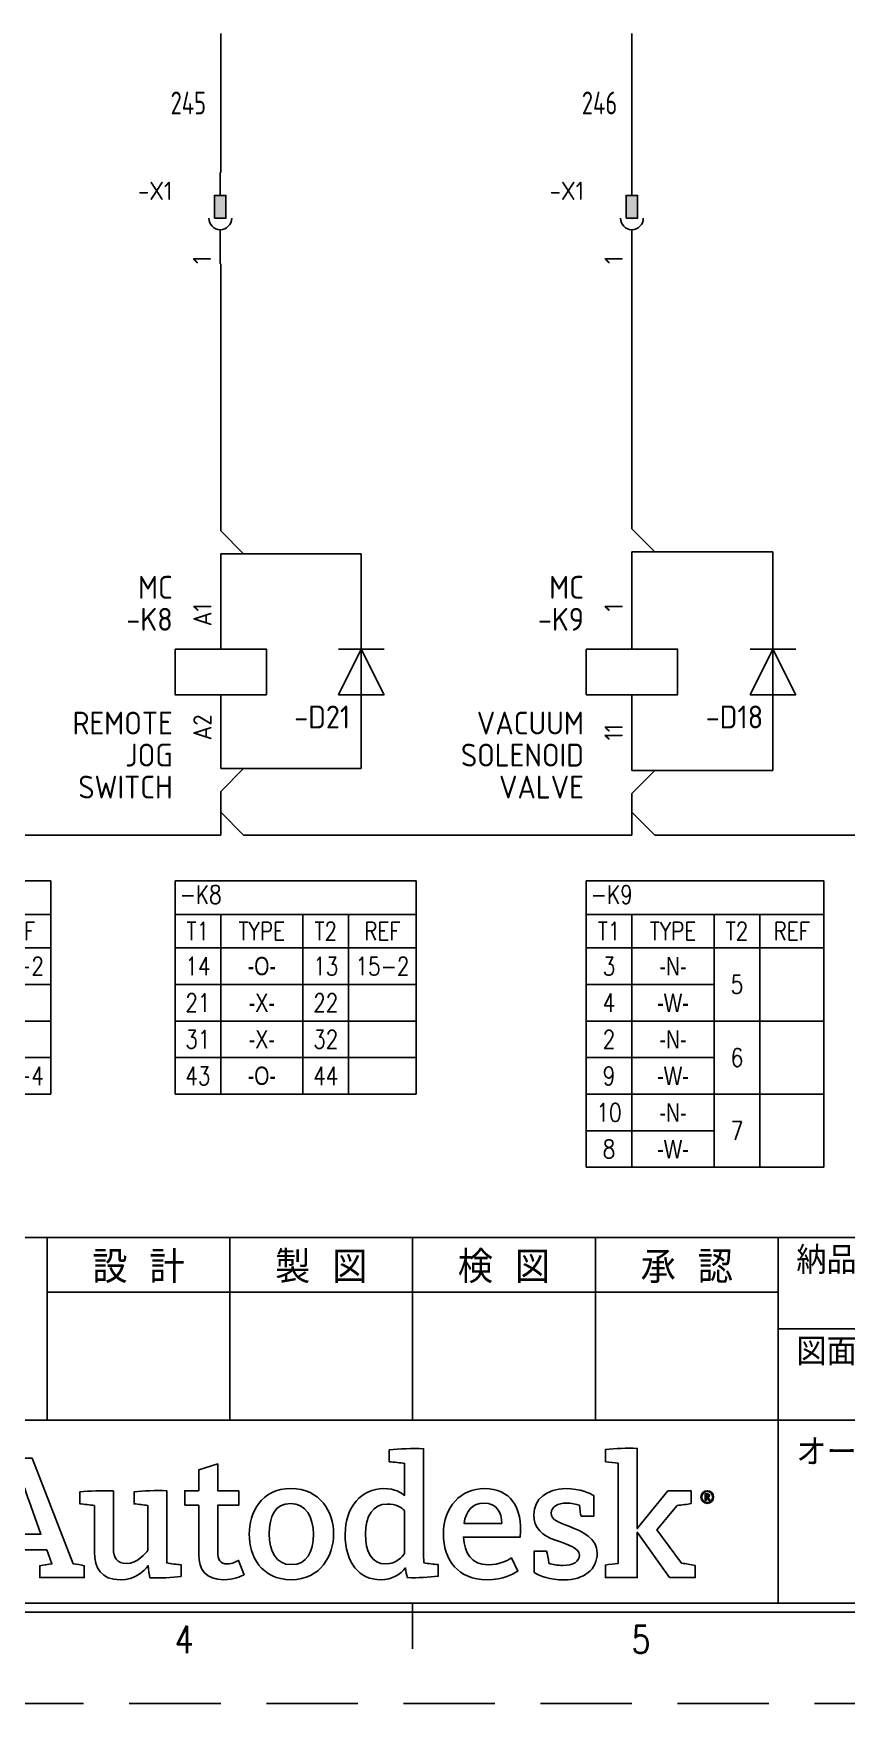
# Model space of a CAD drawing. Header units: millimetres. Extents: x 0 to 420, y 0 to 297.
# Drawn here: x 169.5 to 258.5, y 0 to 182.7 of the extents above; entities that cross this region are included whole.
import ezdxf
from ezdxf.enums import TextEntityAlignment as Align

# ---------------------------------------------------------------- set-up
doc = ezdxf.new("R2010")
doc.units = ezdxf.units.MM
doc.header["$LTSCALE"] = 10
doc.linetypes.add('DASHEDX2', pattern=[1.5, 1, -0.5])
doc.layers.get('0').update_dxf_attribs({"linetype": 'CONTINUOUS'})
for name, color, linetype in [('BLK_0.75mm^2', 7, 'CONTINUOUS'), ('BLU_1.5mm^2', 5, 'CONTINUOUS'), ('COMMENT', 4, 'CONTINUOUS'), ('DESC', 150, 'CONTINUOUS'), ('GRN_2.5mm^2', 3, 'CONTINUOUS'), ('LAYER_1', 160, 'CONTINUOUS'), ('LOC', 8, 'CONTINUOUS'), ('MISC', 7, 'CONTINUOUS'), ('SYMS', 7, 'CONTINUOUS'), ('TAGS', 150, 'CONTINUOUS'), ('TERMS', 123, 'CONTINUOUS'), ('TITLE', 4, 'CONTINUOUS'), ('WIRENO', 72, 'CONTINUOUS'), ('ZUWAKU', 7, 'CONTINUOUS')]:
    doc.layers.add(name, color=color, linetype=linetype)
doc.styles.get("Standard").update_dxf_attribs({"font": 'romans', "width": 0.8, "bigfont": 'extfont'})
doc.styles.add('WD_IEC', font='isocp2.shx', dxfattribs={"width": 0.9, "height": 4, "bigfont": 'extfont2.shx'})

# ---------------------------------------------------------------- blocks, each defined once
blk = doc.blocks.new('JIS_tblock_a3(L)')
at = {"layer": 'ZUWAKU'}
for p, q in [((-398, 40), (0, 40)), ((-238, 40), (-238, 20)), ((-218, 40), (-218, 20)), ((-198, 40), (-198, 20)), ((-178, 40), (-178, 20)), ((-158, 0), (-158, 40)), ((-238, 34), (-158, 34)), ((-158, 30), (0, 30)), ((-258, 20), (-158, 20)), ((-158, 20), (0, 20)), ((-398, 0), (0, 0))]:
    blk.add_line(p, q, dxfattribs=at)
at = {"layer": 'TITLE'}
for tag, p, height in [('REVINFO51', (-370, 34), 3), ('ORDER2', (-139, 32.5), 5), ('REVINFO41', (-370, 26), 3), ('INFO1', (-139, 22.5), 5), ('SCALE0', (-247.5, 23), 3), ('REVINFO31', (-370, 18), 3), ('REVINFO21', (-370, 10), 3), ('ORDER1', (-136, 6), 5), ('REVINFO11', (-370, 2), 3)]:
    blk.add_attdef(tag, p, '', height=height, dxfattribs=at)
for tag, p in [('REVDATEY5', (-306, 34)), ('REVDATEM5', (-298, 34)), ('REVDATED5', (-290, 34)), ('REVDESIGN5', (-260, 34)), ('SCALE1', (-251, 29)), ('REVDATEY4', (-306, 26)), ('REVDATEM4', (-298, 26)), ('REVDATED4', (-290, 26)), ('REVDESIGN4', (-260, 26)), ('REVDATEY3', (-306, 18)), ('REVDATEM3', (-298, 18)), ('REVDATED3', (-290, 18)), ('REVDESIGN3', (-260, 18)), ('REVDATEY2', (-306, 10)), ('REVDATEM2', (-298, 10)), ('REVDATED2', (-290, 10)), ('REVDESIGN2', (-260, 10)), ('REVDATEY1', (-306, 2)), ('REVDATEM1', (-298, 2)), ('REVDATED1', (-290, 2)), ('REVDESIGN1', (-260, 2))]:
    blk.add_attdef(tag, text='', height=3, dxfattribs=at).set_placement(p, align=Align.RIGHT)
for tag, height, p in [('DESIGN1', 3, (-228, 27)), ('DESIGN2', 3, (-208, 27)), ('DESIGN3', 3, (-188, 27)), ('DESIGN4', 3, (-168, 27)), ('FILENAME0', 5, (-47.8, 25)), ('PAGE0', 3, (-10.3, 8.6))]:
    blk.add_attdef(tag, text='', height=height, dxfattribs=at).set_placement(p, align=Align.MIDDLE)
at = {"layer": 'TITLE', "flags": 1}
blk.add_attdef('LPAGE0', text='', height=3, dxfattribs=at).set_placement((-11, 3), align=Align.CENTER)
for tag, p in [('TYPE0', (-398, 0)), ('ORDER3', (-398, 0)), ('ORDER4', (-398, 0)), ('ORDER5', (-398, 0)), ('ORDER6', (-398, 0)), ('ORDER7', (-398, 0)), ('ORDER8', (-398, 0)), ('ORDER9', (-398, 0)), ('ORDER10', (-398, 0)), ('ORDER11', (-398, 0)), ('ORDER12', (-398, 0)), ('ORDER13', (-398, 0)), ('ORDER14', (-398, 0)), ('ORDER15', (-398, 0)), ('ORDER16', (-398, 0)), ('ORDER17', (-398, 0)), ('ORDER18', (-398, 0)), ('ORDER19', (-398, 0)), ('ORDER20', (-398, 0)), ('ORDER21', (-398, 0)), ('ORDER22', (-398, 0)), ('ORDER23', (-398, 0)), ('SCALETYPE0', (-398, 0)), ('DATEY1', (-398, 0)), ('DATEM1', (-398, 0)), ('DATED1', (-398, 0)), ('DATEY2', (-398, 0)), ('DATEM2', (-398, 0)), ('DATED2', (-398, 0)), ('BANNAME0', (-398, 0)), ('INFO3', (-398, 0)), ('INFO4', (-398, 0)), ('INFO5', (-398, 0)), ('INFO6', (-398, 0)), ('INFO7', (-398, 0)), ('INFO8', (-398, 0)), ('INFO9', (-398, 0)), ('INFO10', (-398, 0)), ('INFO11', (-398, 0)), ('INFO12', (-398, 0)), ('INFO13', (-398, 0)), ('INFO14', (-398, 0)), ('INFO15', (-398, 0)), ('INFO16', (-398, 0)), ('INFO17', (-398, 0)), ('INFO18', (-398, 0)), ('INFO19', (-398, 0)), ('INFO20', (-398, 0)), ('INFO21', (-398, 0)), ('INFO22', (-398, 0)), ('INFO23', (-398, 0)), ('INFO24', (-398, 0)), ('DATEY3', (-398, 0)), ('DATEM3', (-398, 0)), ('DATED3', (-398, 0)), ('DATEY4', (-398, 0)), ('DATEM4', (-398, 0)), ('DATED4', (-398, 0)), ('DATEY5', (-398, 0)), ('DATEM5', (-398, 0)), ('DATED5', (-398, 0)), ('DATEY6', (-398, 0)), ('DATEM6', (-398, 0)), ('DATED6', (-398, 0)), ('REFERENCETYPE0', (-398, 0)), ('INFO2', (-397.7, 0))]:
    blk.add_attdef(tag, p, '', height=3, dxfattribs=at)
at = {"layer": 'TITLE', "width": 0.8, "flags": 1}
for tag in ['REVINFO12', 'REVINFO13', 'REVINFO22', 'REVINFO23', 'REVINFO32', 'REVINFO33', 'REVINFO42', 'REVINFO43', 'REVINFO52', 'REVINFO53', 'REVINFO61', 'REVINFO62', 'REVINFO63', 'REVINFO71', 'REVINFO72', 'REVINFO73', 'REVINFO81', 'REVINFO82', 'REVINFO83', 'REVDESIGN6', 'REVDESIGN7', 'REVDESIGN8', 'REVDATEY6', 'REVDATEM6', 'REVDATED6', 'REVDATEY7', 'REVDATEM7', 'REVDATED7', 'REVDATEY8', 'REVDATEM8', 'REVDATED8']:
    blk.add_attdef(tag, (-398, 0), '', height=3, dxfattribs=at)
at = {"layer": 'TITLE', "flags": 1}
blk.add_attdef('PAPER0', text='', height=1, dxfattribs=at).set_placement((-3, -1), align=Align.TOP_RIGHT)
at = {"layer": 'ZUWAKU'}
for s, p in [('設 計', (-228, 35)), ('製 図', (-208, 35)), ('検 図', (-188, 35)), ('承 認', (-168, 35))]:
    blk.add_text(s, height=3.5, dxfattribs=at).set_placement(p, align=Align.CENTER)
for s, p in [('納品先', (-156, 36)), ('図面名称', (-156, 26)), ('オーダー番号', (-156, 15))]:
    blk.add_text(s, height=3, dxfattribs=at).set_placement(p)
blk = doc.blocks.new('AI9-BLK2')
at = {"layer": 'LAYER_1', "color": 7}
blk.add_circle((0, 0), 2.03, dxfattribs=at)
blk.add_open_spline([(1.73, 0), (1.73, -1.02), (0.99, -1.75), (-0.01, -1.75), (-0.99, -1.75), (-1.73, -1.02), (-1.73, 0), (-1.73, 1.01), (-0.99, 1.75), (-0.01, 1.75), (0.99, 1.75), (1.73, 1.01), (1.73, 0)], degree=3, knots=[0, 0, 0, 0, 1, 1, 1, 2, 2, 2, 3, 3, 3, 4, 4, 4, 4], dxfattribs=at)
blk = doc.blocks.new('AI9-BLK1')
at = {"layer": 'LAYER_1', "color": 7}
for points, knots in [([(0.67, -1.05), (0.67, -1.05), (0.18, -0.36), (0.18, -0.36), (0.09, -0.24), (0.03, -0.15), (-0.06, -0.08), (0.29, -0.04), (0.5, 0.15), (0.5, 0.46), (0.5, 0.77), (0.28, 1.05), (-0.15, 1.05), (-0.15, 1.05), (-0.84, 1.05), (-0.84, 1.05), (-0.84, 1.05), (-0.84, -1.05), (-0.84, -1.05), (-0.84, -1.05), (-0.54, -1.05), (-0.54, -1.05), (-0.54, -1.05), (-0.54, -0.11), (-0.54, -0.11), (-0.37, -0.11), (-0.31, -0.16), (-0.2, -0.31), (-0.2, -0.31), (0.3, -1.05), (0.3, -1.05), (0.3, -1.05), (0.67, -1.05), (0.67, -1.05)], [0, 0, 0, 0, 1, 1, 1, 2, 2, 2, 3, 3, 3, 4, 4, 4, 5, 5, 5, 6, 6, 6, 7, 7, 7, 8, 8, 8, 9, 9, 9, 10, 10, 10, 11, 11, 11, 11]), ([(0.17, 0.46), (0.17, 0.16), (-0.08, 0.13), (-0.32, 0.13), (-0.32, 0.13), (-0.54, 0.13), (-0.54, 0.13), (-0.54, 0.13), (-0.54, 0.79), (-0.54, 0.79), (-0.54, 0.79), (-0.22, 0.79), (-0.22, 0.79), (0.06, 0.79), (0.17, 0.66), (0.17, 0.46)], [0, 0, 0, 0, 1, 1, 1, 2, 2, 2, 3, 3, 3, 4, 4, 4, 5, 5, 5, 5])]:
    blk.add_open_spline(points, degree=3, knots=knots, dxfattribs=at)
blk = doc.blocks.new('JIS_LOGO_BLOCK')
for points, knots in [([(12.07, 1.49), (12.07, 1.49), (7.57, 13.06), (7.57, 13.06), (7.57, 13.06), (5.51, 13.06), (5.51, 13.06), (5.51, 13.06), (1.1, 1.49), (1.1, 1.49), (0.75, 1.45), (0.31, 1.37), (0, 1.28), (0, 1.28), (0, 0), (0, 0), (0, 0), (4.71, 0), (4.71, 0), (4.71, 0), (4.71, 1.28), (4.71, 1.28), (4.26, 1.37), (3.73, 1.47), (3.25, 1.51), (3.25, 1.51), (3.8, 3.02), (3.8, 3.02), (3.8, 3.02), (9.18, 3.02), (9.18, 3.02), (9.18, 3.02), (9.74, 1.49), (9.74, 1.49), (9.26, 1.45), (8.84, 1.37), (8.4, 1.28), (8.4, 1.28), (8.4, 0), (8.4, 0), (8.4, 0), (13.27, 0), (13.27, 0), (13.27, 0), (13.27, 1.28), (13.27, 1.28), (12.99, 1.35), (12.34, 1.49), (12.07, 1.49)], [0, 0, 0, 0, 1, 1, 1, 2, 2, 2, 3, 3, 3, 4, 4, 4, 5, 5, 5, 6, 6, 6, 7, 7, 7, 8, 8, 8, 9, 9, 9, 10, 10, 10, 11, 11, 11, 12, 12, 12, 13, 13, 13, 14, 14, 14, 15, 15, 15, 16, 16, 16, 16]), ([(50.45, 1.6), (50.43, 1.84), (50.42, 2.1), (50.42, 2.37), (50.42, 2.37), (50.42, 14.08), (50.42, 14.08), (49.17, 14.14), (47.76, 14.07), (46.66, 13.95), (46.66, 13.95), (46.66, 12.67), (46.66, 12.67), (47.23, 12.63), (47.87, 12.55), (48.34, 12.48), (48.34, 12.48), (48.34, 12.48), (48.34, 12.48), (48.34, 12.48), (48.34, 8.98), (48.34, 8.98), (47.99, 9.28), (47.3, 9.73), (46.05, 9.73), (43.64, 9.73), (41.83, 7.75), (41.83, 4.73), (41.83, 1.55), (43.4, -0.24), (45.73, -0.24), (47.01, -0.24), (47.87, 0.37), (48.44, 1.06), (48.46, 0.73), (48.56, 0.22), (48.64, 0), (49.8, -0.06), (50.99, 0.02), (52.01, 0.14), (52.01, 0.14), (52.01, 1.41), (52.01, 1.41), (51.51, 1.45), (50.9, 1.53), (50.45, 1.6)], [0, 0, 0, 0, 1, 1, 1, 2, 2, 2, 3, 3, 3, 4, 4, 4, 5, 5, 5, 6, 6, 6, 7, 7, 7, 8, 8, 8, 9, 9, 9, 10, 10, 10, 11, 11, 11, 12, 12, 12, 13, 13, 13, 14, 14, 14, 15, 15, 15, 15]), ([(78.65, 1.57), (78.65, 1.57), (75.95, 5.22), (75.95, 5.22), (75.95, 5.22), (78.18, 7.89), (78.18, 7.89), (78.64, 7.93), (79.3, 8), (79.69, 8.1), (79.69, 8.1), (79.69, 9.49), (79.69, 9.49), (79.69, 9.49), (77.16, 9.49), (77.16, 9.49), (77.16, 9.49), (73.79, 5.35), (73.79, 5.35), (73.79, 5.35), (73.79, 14.12), (73.79, 14.12), (72.64, 14.18), (71.38, 14.12), (70.34, 14.02), (70.34, 14.02), (70.34, 12.67), (70.34, 12.67), (70.82, 12.63), (71.33, 12.56), (71.71, 12.5), (71.71, 12.5), (71.71, 1.55), (71.71, 1.55), (71.24, 1.51), (70.76, 1.44), (70.32, 1.36), (70.32, 1.36), (70.32, 0), (70.32, 0), (70.32, 0), (73.79, 0), (73.79, 0), (73.79, 0), (73.79, 4.96), (73.79, 4.96), (73.79, 4.96), (77.34, 0), (77.34, 0), (77.34, 0), (80.14, 0), (80.14, 0), (80.14, 0), (80.14, 1.31), (80.14, 1.31), (79.61, 1.43), (79.08, 1.51), (78.65, 1.57)], [0, 0, 0, 0, 1, 1, 1, 2, 2, 2, 3, 3, 3, 4, 4, 4, 5, 5, 5, 6, 6, 6, 7, 7, 7, 8, 8, 8, 9, 9, 9, 10, 10, 10, 11, 11, 11, 12, 12, 12, 13, 13, 13, 14, 14, 14, 15, 15, 15, 16, 16, 16, 17, 17, 17, 18, 18, 18, 19, 19, 19, 19]), ([(24.28, 7.91), (24.28, 7.91), (24.28, 9.49), (24.28, 9.49), (24.28, 9.49), (25.81, 9.49), (25.81, 9.49), (25.81, 9.49), (25.81, 11.77), (25.81, 11.77), (25.81, 11.77), (27.89, 12.43), (27.89, 12.43), (27.89, 12.43), (27.89, 9.49), (27.89, 9.49), (27.89, 9.49), (30.19, 9.49), (30.19, 9.49), (30.19, 9.49), (30.19, 7.91), (30.19, 7.91), (30.19, 7.91), (27.89, 7.91), (27.89, 7.91), (27.89, 7.91), (27.89, 2.86), (27.89, 2.86), (27.89, 1.92), (28.15, 1.49), (28.91, 1.49), (29.48, 1.49), (29.99, 1.77), (30.17, 1.88), (30.17, 1.88), (30.76, 0.31), (30.76, 0.31), (30.41, 0.12), (29.66, -0.24), (28.54, -0.24), (26.6, -0.24), (25.81, 0.82), (25.81, 2.53), (25.81, 2.53), (25.81, 7.91), (25.81, 7.91), (25.81, 7.91), (24.28, 7.91), (24.28, 7.91)], [0, 0, 0, 0, 1, 1, 1, 2, 2, 2, 3, 3, 3, 4, 4, 4, 5, 5, 5, 6, 6, 6, 7, 7, 7, 8, 8, 8, 9, 9, 9, 10, 10, 10, 11, 11, 11, 12, 12, 12, 13, 13, 13, 14, 14, 14, 15, 15, 15, 16, 16, 16, 16]), ([(4.4, 4.74), (4.4, 4.74), (5.71, 8.34), (5.71, 8.34), (6.1, 9.42), (6.24, 9.89), (6.45, 10.59), (6.45, 10.59), (6.49, 10.59), (6.49, 10.59), (6.71, 9.91), (6.84, 9.44), (7.24, 8.34), (7.24, 8.34), (8.54, 4.74), (8.54, 4.74), (8.54, 4.74), (4.4, 4.74), (4.4, 4.74)], [0, 0, 0, 0, 1, 1, 1, 2, 2, 2, 3, 3, 3, 4, 4, 4, 5, 5, 5, 6, 6, 6, 6]), ([(20.45, -0.02), (20.4, 0.22), (20.3, 0.88), (20.28, 1.31), (19.81, 0.69), (18.83, -0.25), (17.22, -0.25), (15.16, -0.25), (14.39, 1.08), (14.39, 2.77), (14.39, 2.77), (14.39, 7.87), (14.39, 7.87), (13.92, 7.94), (13.29, 8.02), (12.8, 8.06), (12.8, 8.06), (12.8, 9.36), (12.8, 9.36), (13.82, 9.46), (15.22, 9.53), (16.47, 9.47), (16.47, 9.47), (16.47, 3.2), (16.47, 3.2), (16.47, 2.14), (16.85, 1.53), (17.92, 1.53), (19.12, 1.53), (20.02, 2.71), (20.22, 2.96), (20.22, 2.96), (20.22, 7.89), (20.22, 7.89), (19.81, 7.94), (19.22, 8.02), (18.73, 8.06), (18.73, 8.06), (18.73, 9.36), (18.73, 9.36), (19.75, 9.49), (21.1, 9.53), (22.3, 9.49), (22.3, 9.49), (22.3, 1.59), (22.3, 1.59), (22.75, 1.51), (23.36, 1.43), (23.87, 1.39), (23.87, 1.39), (23.87, 0.12), (23.87, 0.12), (22.87, 0), (21.59, -0.08), (20.45, -0.02)], [0, 0, 0, 0, 1, 1, 1, 2, 2, 2, 3, 3, 3, 4, 4, 4, 5, 5, 5, 6, 6, 6, 7, 7, 7, 8, 8, 8, 9, 9, 9, 10, 10, 10, 11, 11, 11, 12, 12, 12, 13, 13, 13, 14, 14, 14, 15, 15, 15, 16, 16, 16, 17, 17, 17, 18, 18, 18, 18]), ([(35.92, -0.24), (32.64, -0.24), (31.33, 2.39), (31.33, 4.73), (31.33, 7.06), (32.6, 9.73), (35.88, 9.73), (39.14, 9.73), (40.57, 7.12), (40.57, 4.79), (40.57, 2.47), (39.18, -0.24), (35.92, -0.24)], [0, 0, 0, 0, 1, 1, 1, 2, 2, 2, 3, 3, 3, 4, 4, 4, 4]), ([(57.47, 1.39), (58.78, 1.39), (59.59, 1.88), (60.02, 2.14), (60.02, 2.14), (60.74, 0.71), (60.74, 0.71), (60.19, 0.37), (59.17, -0.24), (57.33, -0.24), (54.23, -0.24), (52.58, 1.88), (52.58, 4.81), (52.58, 7.71), (54.49, 9.73), (57.07, 9.73), (59.86, 9.73), (61.29, 7.71), (61, 4.43), (61, 4.43), (54.78, 4.43), (54.78, 4.43), (54.88, 2.71), (55.66, 1.39), (57.47, 1.39)], [0, 0, 0, 0, 1, 1, 1, 2, 2, 2, 3, 3, 3, 4, 4, 4, 5, 5, 5, 6, 6, 6, 7, 7, 7, 8, 8, 8, 8]), ([(66.3, 5.61), (65.23, 6.03), (64.39, 6.28), (64.39, 7.03), (64.39, 7.74), (65.1, 8.14), (66.04, 8.14), (66.57, 8.14), (67.08, 8.04), (67.47, 7.9), (67.52, 7.5), (67.57, 6.89), (67.66, 6.72), (67.66, 6.72), (69.04, 6.72), (69.04, 6.72), (69.04, 6.72), (69.04, 8.96), (69.04, 8.96), (68.66, 9.19), (67.59, 9.73), (65.96, 9.73), (63.94, 9.73), (62.47, 8.56), (62.47, 6.88), (62.47, 5.37), (63.41, 4.59), (64.85, 4.08), (66.31, 3.56), (67.46, 3.2), (67.46, 2.46), (67.46, 1.74), (66.85, 1.32), (65.63, 1.32), (65.13, 1.32), (64.51, 1.42), (64.13, 1.56), (64.07, 2.01), (63.98, 2.69), (63.88, 2.87), (63.88, 2.87), (62.51, 2.87), (62.51, 2.87), (62.51, 2.87), (62.51, 0.55), (62.51, 0.55), (62.51, 0.55), (62.51, 0.55), (62.51, 0.55), (63.11, 0.16), (64.28, -0.26), (65.76, -0.26), (68, -0.26), (69.42, 0.88), (69.42, 2.68), (69.42, 4.29), (67.84, 5.01), (66.3, 5.61)], [0, 0, 0, 0, 1, 1, 1, 2, 2, 2, 3, 3, 3, 4, 4, 4, 5, 5, 5, 6, 6, 6, 7, 7, 7, 8, 8, 8, 9, 9, 9, 10, 10, 10, 11, 11, 11, 12, 12, 12, 13, 13, 13, 14, 14, 14, 15, 15, 15, 16, 16, 16, 17, 17, 17, 18, 18, 18, 19, 19, 19, 19]), ([(35.84, 8.1), (34.15, 8.1), (33.53, 6.67), (33.53, 4.79), (33.53, 2.9), (34.25, 1.41), (35.94, 1.41), (37.65, 1.41), (38.35, 2.82), (38.35, 4.73), (38.35, 6.61), (37.55, 8.1), (35.84, 8.1)], [0, 0, 0, 0, 1, 1, 1, 2, 2, 2, 3, 3, 3, 4, 4, 4, 4]), ([(48.34, 2.61), (48.11, 2.3), (47.38, 1.49), (46.3, 1.49), (44.73, 1.49), (44.05, 2.79), (44.05, 4.75), (44.05, 6.73), (44.89, 8.04), (46.42, 8.04), (47.42, 8.04), (47.97, 7.65), (48.34, 7.32), (48.34, 7.32), (48.34, 2.61), (48.34, 2.61)], [0, 0, 0, 0, 1, 1, 1, 2, 2, 2, 3, 3, 3, 4, 4, 4, 5, 5, 5, 5]), ([(58.98, 5.92), (58.94, 7.12), (58.43, 8.14), (57.04, 8.14), (55.76, 8.14), (55.05, 7.28), (54.84, 5.92), (54.84, 5.92), (58.98, 5.92), (58.98, 5.92)], [0, 0, 0, 0, 1, 1, 1, 2, 2, 2, 3, 3, 3, 3])]:
    blk.add_open_spline(points, degree=3, knots=knots)
at = {"xscale": 0.342899999999986, "yscale": 0.342899999999986, "zscale": 0.342899999999986}
for name, p in [('AI9-BLK2', (81.46, 8.8)), ('AI9-BLK1', (81.53, 8.8))]:
    blk.add_blockref(name, p, dxfattribs=at)
blk = doc.blocks.new('VDI1')
for p, q in [((0, 7.5), (0, -7.5)), ((0, -2.5), (-2.5, 2.5)), ((-2.5, 2.5), (2.5, 2.5)), ((2.5, 2.5), (0, -2.5)), ((-2.5, -2.5), (2.5, -2.5))]:
    blk.add_line(p, q)
at = {"style": 'WD_IEC'}
for tag, p in [('INST', (-5.5, 10.25)), ('LOC', (-5.5, 6.75)), ('TAG1', (-5.5, 3.25)), ('DESC1', (-5.5, -6.35)), ('DESC2', (-5.5, -9.85)), ('DESC3', (-5.5, -13.35))]:
    blk.add_attdef(tag, text='', height=2.5, dxfattribs=at).set_placement(p, align=Align.RIGHT)
at = {"style": 'WD_IEC', "flags": 1}
for tag, p, height in [('X2TERM01', (0, 7.5), 0.32), ('ASSYCODE', (1, -4), 1), ('FAMILY', (1, -5.5), 1), ('X8TERM02', (0, -7.5), 0.32), ('CATDESC', (1, -7), 1)]:
    blk.add_attdef(tag, p, '', height=height, dxfattribs=at)
at = {"style": 'WD_IEC'}
blk.add_attdef('TERM01', text='', height=2, rotation=90, dxfattribs=at).set_placement((-1, 7.5), align=Align.RIGHT)
at = {"style": 'WD_IEC', "flags": 9}
for tag, p in [('MFG', (-5.5, -0.25)), ('CAT', (-5.5, -2.75))]:
    blk.add_attdef(tag, text='', height=1.5, dxfattribs=at).set_placement(p, align=Align.RIGHT)
at = {"style": 'WD_IEC'}
blk.add_attdef('TERM02', (-1, -7.5), '', height=2, rotation=90, dxfattribs=at)
blk = doc.blocks.new('VCR1')
for p, q in [((0, 2.5), (0, 7.5)), ((0, -2.5), (0, -7.5))]:
    blk.add_line(p, q)
blk.add_lwpolyline([(-5, 2.5), (-5, -2.5), (5, -2.5), (5, 2.5)], close=True)
at = {"style": 'WD_IEC'}
for tag, p in [('INST', (-5.25, 11.5)), ('LOC', (-5.25, 8)), ('TAG1', (-5.25, 4.5)), ('DESC1', (-5.25, -6.85)), ('DESC2', (-5.25, -10.35)), ('DESC3', (-5.25, -13.85))]:
    blk.add_attdef(tag, text='', height=2.5, dxfattribs=at).set_placement(p, align=Align.RIGHT)
at = {"style": 'WD_IEC', "flags": 1}
for tag, p, height in [('X2TERM01', (0, 7.5), 0.32), ('X4LINK', (-5, 0), 0.32), ('X1LINK', (5, 0), 0.32), ('ASSYCODE', (1, -4), 1), ('FAMILY', (1, -5.5), 1), ('X8TERM02', (0, -7.5), 0.32), ('CATDESC', (1, -7), 1)]:
    blk.add_attdef(tag, p, '', height=height, dxfattribs=at)
at = {"style": 'WD_IEC'}
blk.add_attdef('TERM01', text='', height=2, rotation=90, dxfattribs=at).set_placement((-1, 7.5), align=Align.RIGHT)
at = {"style": 'WD_IEC', "flags": 9}
for tag, p in [('MFG', (-6, 1)), ('CAT', (-6, -1.5))]:
    blk.add_attdef(tag, text='', height=1.5, dxfattribs=at).set_placement(p, align=Align.RIGHT)
at = {"style": 'WD_IEC'}
blk.add_attdef('TERM02', (-1, -7.5), '', height=2, rotation=90, dxfattribs=at)
at = {"lineweight": 9, "style": 'WD_IEC'}
for tag, p in [('NO', (-5.5, -16.5)), ('NC', (-5.5, -20))]:
    blk.add_attdef(tag, text='', height=2.5, dxfattribs=at).set_placement(p, align=Align.TOP_RIGHT)
for tag, p in [('XREFNO', (-4, -16.5)), ('XREFNC', (-4, -20))]:
    blk.add_attdef(tag, text='', height=2.5, dxfattribs=at).set_placement(p, align=Align.TOP_LEFT)
blk = doc.blocks.new('VC02PJ1')
for p, q in [((0, 2.5), (0, 5)), ((0, -5), (0, -1.25))]:
    blk.add_line(p, q)
blk.add_lwpolyline([(-0.63, 0), (0.62, 0), (0.62, 2.5), (-0.63, 2.5)], close=True)
blk.add_arc((0, 0), 1.25, 180, 0)
blk.add_point((0, 0))
blk.add_solid([(-0.63, 2.5), (-0.63, 0), (0.62, 2.5), (0.62, 0)])
at = {"style": 'WD_IEC', "flags": 1}
for tag, p in [('INST', (-5.25, 8)), ('LOC', (-5.25, 5))]:
    blk.add_attdef(tag, text='', height=2, dxfattribs=at).set_placement(p, align=Align.RIGHT)
for tag, p, height in [('MFG', (2.75, 4), 1.5), ('X2TERM01', (0, 5), 0.32), ('X2TERMDESC01', (0, 4.48), 0.32), ('CAT', (2.75, 1.5), 1.5), ('X4LINK', (-1.25, 1.25), 0.32), ('X1LINK', (1.25, 1.25), 0.32), ('ASSYCODE', (2.75, -2.75), 1), ('FAMILY', (2.75, -4.25), 1), ('X8TERM01', (0, -5), 0.32), ('X8TERMDESC01', (0, -5.52), 0.32), ('CATDESC', (2.75, -5.75), 1)]:
    blk.add_attdef(tag, p, '', height=height, dxfattribs=at)
at = {"style": 'WD_IEC'}
for tag, p in [('TAG2', (-5.25, 2)), ('DESC1', (-5.25, -5.1)), ('DESC2', (-5.25, -8.1)), ('DESC3', (-5.25, -11.1))]:
    blk.add_attdef(tag, text='', height=2, dxfattribs=at).set_placement(p, align=Align.RIGHT)
blk.add_attdef('TERM01', (-1, -5), '', height=2, rotation=90, dxfattribs=at)
blk = doc.blocks.new('WD_WNV')
at = {"linetype": 'Continuous', "style": 'WD_IEC', "width": 0.8}
blk.add_attdef('WIRENO', text='', height=2.5, dxfattribs=at).set_placement((-1.6, 0), align=Align.MIDDLE_RIGHT)
at = {"style": 'WD_IEC', "flags": 1}
for tag, p in [('W08USER', (-1, 0.375)), ('W04USER', (-1, 0.875)), ('W05USER', (-1, 0.75)), ('W09USER', (-1, 0.25)), ('W03USER', (-1, 1)), ('W06USER', (-1, 0.625)), ('W07USER', (-1, 0.5)), ('W02USER', (-1, 1.125)), ('W01USER', (-1, 1.25)), ('W10USER', (-1, 0.125))]:
    blk.add_attdef(tag, text='', height=0.08, dxfattribs=at).set_placement(p, align=Align.CENTER)
blk = doc.blocks.new('JIS_border_a3(L)')
at = {"layer": 'ZUWAKU', "color": 5}
for p, q in [((11, 11), (409, 11)), ((10, 10), (410, 10))]:
    blk.add_line(p, q, dxfattribs=at)
at = {"layer": 'ZUWAKU'}
blk.add_line((211, 6), (211, 11), dxfattribs=at)
at = {"layer": 'ZUWAKU', "color": 5, "linetype": 'DASHEDX2'}
blk.add_line((0, 0), (420, 0), dxfattribs=at)
at = {"layer": 'COMMENT', "width": 0.8}
for s, p in [('4', (186, 7)), ('5', (236, 7))]:
    blk.add_text(s, height=3, dxfattribs=at).set_placement(p, align=Align.MIDDLE)
blk = doc.blocks.new('*T22')
at = {"layer": 'MISC', "color": 0, "lineweight": -2}
for p, q in [((0, 0), (5, 0)), ((0, 0), (0, -3.67)), ((5, 0), (14, 0)), ((14, 0), (19, 0)), ((19, 0), (26.4, 0)), ((26.4, 0), (26.4, -3.67)), ((0, -3.67), (5, -3.67)), ((0, -3.67), (0, -7.33)), ((5, -3.67), (14, -3.67)), ((5, -3.67), (5, -7.33)), ((14, -3.67), (19, -3.67)), ((14, -3.67), (14, -7.33)), ((19, -3.67), (26.4, -3.67)), ((19, -3.67), (19, -7.33)), ((26.4, -3.67), (26.4, -7.33)), ((0, -7.33), (5, -7.33)), ((0, -7.33), (0, -11.33)), ((5, -7.33), (14, -7.33)), ((5, -7.33), (5, -11.33)), ((14, -7.33), (19, -7.33)), ((14, -7.33), (14, -11.33)), ((19, -7.33), (26.4, -7.33)), ((19, -7.33), (19, -11.33)), ((26.4, -7.33), (26.4, -11.33)), ((0, -11.33), (5, -11.33)), ((0, -11.33), (0, -15.33)), ((5, -11.33), (14, -11.33)), ((5, -11.33), (5, -15.33)), ((14, -11.33), (19, -11.33)), ((14, -11.33), (14, -15.33)), ((19, -11.33), (26.4, -11.33)), ((19, -11.33), (19, -15.33)), ((26.4, -11.33), (26.4, -15.33)), ((0, -15.33), (5, -15.33)), ((0, -15.33), (0, -19.33)), ((5, -15.33), (14, -15.33)), ((5, -15.33), (5, -19.33)), ((14, -15.33), (19, -15.33)), ((14, -15.33), (14, -19.33)), ((19, -15.33), (26.4, -15.33)), ((19, -15.33), (19, -19.33)), ((26.4, -15.33), (26.4, -19.33)), ((0, -19.33), (5, -19.33)), ((0, -19.33), (0, -23.33)), ((5, -19.33), (14, -19.33)), ((5, -19.33), (5, -23.33)), ((14, -19.33), (19, -19.33)), ((14, -19.33), (14, -23.33)), ((19, -19.33), (26.4, -19.33)), ((19, -19.33), (19, -23.33)), ((26.4, -19.33), (26.4, -23.33)), ((0, -23.33), (5, -23.33)), ((5, -23.33), (14, -23.33)), ((14, -23.33), (19, -23.33)), ((19, -23.33), (26.4, -23.33))]:
    blk.add_line(p, q, dxfattribs=at)
at = {"layer": 'MISC', "color": 0, "char_height": 2}
for s, insert, width, attachment_point in [('-K8', (0.5, -0.5), 25.4, 1), ('T1', (2.5, -5.5), 4, 5), ('TYPE', (9.5, -5.5), 8, 5), ('T2', (16.5, -5.5), 4, 5), ('REF', (22.7, -5.5), 6.4, 5), ('14', (2.5, -9.33), 4, 5), ('{\\Facaderef.shx|c0;-O-}', (9.5, -9.33), 8, 5), ('13', (16.5, -9.33), 4, 5), ('15-2', (22.7, -9.33), 6.4, 5), ('21', (2.5, -13.33), 4, 5), ('{\\Facaderef.shx|c0;-X-}', (9.5, -13.33), 8, 5), ('22', (16.5, -13.33), 4, 5), ('31', (2.5, -17.33), 4, 5), ('{\\Facaderef.shx|c0;-X-}', (9.5, -17.33), 8, 5), ('32', (16.5, -17.33), 4, 5), ('43', (2.5, -21.33), 4, 5), ('{\\Facaderef.shx|c0;-O-}', (9.5, -21.33), 8, 5), ('44', (16.5, -21.33), 4, 5)]:
    blk.add_mtext(s, dxfattribs=dict(at, insert=insert, width=width, attachment_point=attachment_point))
blk = doc.blocks.new('*T23')
at = {"layer": 'MISC', "color": 0, "lineweight": -2}
for p, q in [((0, 0), (5, 0)), ((0, 0), (0, -3.67)), ((5, 0), (14, 0)), ((14, 0), (19, 0)), ((19, 0), (26, 0)), ((26, 0), (26, -3.67)), ((0, -3.67), (5, -3.67)), ((0, -3.67), (0, -7.33)), ((5, -3.67), (14, -3.67)), ((5, -3.67), (5, -7.33)), ((14, -3.67), (19, -3.67)), ((14, -3.67), (14, -7.33)), ((19, -3.67), (26, -3.67)), ((19, -3.67), (19, -7.33)), ((26, -3.67), (26, -7.33)), ((0, -7.33), (5, -7.33)), ((0, -7.33), (0, -11.33)), ((5, -7.33), (14, -7.33)), ((5, -7.33), (5, -11.33)), ((14, -7.33), (19, -7.33)), ((14, -7.33), (14, -11.33)), ((19, -7.33), (26, -7.33)), ((19, -7.33), (19, -11.33)), ((26, -7.33), (26, -11.33)), ((0, -11.33), (5, -11.33)), ((0, -11.33), (0, -15.33)), ((5, -11.33), (14, -11.33)), ((5, -11.33), (5, -15.33)), ((14, -11.33), (14, -15.33)), ((19, -11.33), (19, -15.33)), ((26, -11.33), (26, -15.33)), ((0, -15.33), (5, -15.33)), ((0, -15.33), (0, -19.33)), ((5, -15.33), (14, -15.33)), ((5, -15.33), (5, -19.33)), ((14, -15.33), (19, -15.33)), ((14, -15.33), (14, -19.33)), ((19, -15.33), (26, -15.33)), ((19, -15.33), (19, -19.33)), ((26, -15.33), (26, -19.33)), ((0, -19.33), (5, -19.33)), ((0, -19.33), (0, -23.33)), ((5, -19.33), (14, -19.33)), ((5, -19.33), (5, -23.33)), ((14, -19.33), (14, -23.33)), ((19, -19.33), (19, -23.33)), ((26, -19.33), (26, -23.33)), ((0, -23.33), (5, -23.33)), ((0, -23.33), (0, -27.33)), ((5, -23.33), (14, -23.33)), ((5, -23.33), (5, -27.33)), ((14, -23.33), (19, -23.33)), ((14, -23.33), (14, -27.33)), ((19, -23.33), (26, -23.33)), ((19, -23.33), (19, -27.33)), ((26, -23.33), (26, -27.33)), ((0, -27.33), (5, -27.33)), ((0, -27.33), (0, -31.33)), ((5, -27.33), (14, -27.33)), ((5, -27.33), (5, -31.33)), ((14, -27.33), (14, -31.33)), ((19, -27.33), (19, -31.33)), ((26, -27.33), (26, -31.33)), ((0, -31.33), (5, -31.33)), ((5, -31.33), (14, -31.33)), ((14, -31.33), (19, -31.33)), ((19, -31.33), (26, -31.33))]:
    blk.add_line(p, q, dxfattribs=at)
at = {"layer": 'MISC', "color": 0, "char_height": 2}
for s, insert, width, attachment_point in [('-K9', (0.5, -0.5), 25, 1), ('T1', (2.5, -5.5), 4, 5), ('TYPE', (9.5, -5.5), 8, 5), ('T2', (16.5, -5.5), 4, 5), ('REF', (22.5, -5.5), 6, 5), ('3', (2.5, -9.33), 4, 5), ('{\\Facaderef.shx|c0;-N-}', (9.5, -9.33), 8, 5), ('5', (16.5, -11.33), 4, 5), ('4', (2.5, -13.33), 4, 5), ('{\\Facaderef.shx|c0;-W-}', (9.5, -13.33), 8, 5), ('2', (2.5, -17.33), 4, 5), ('{\\Facaderef.shx|c0;-N-}', (9.5, -17.33), 8, 5), ('6', (16.5, -19.33), 4, 5), ('9', (2.5, -21.33), 4, 5), ('{\\Facaderef.shx|c0;-W-}', (9.5, -21.33), 8, 5), ('10', (2.5, -25.33), 4, 5), ('{\\Facaderef.shx|c0;-N-}', (9.5, -25.33), 8, 5), ('7', (16.5, -27.33), 4, 5), ('8', (2.5, -29.33), 4, 5), ('{\\Facaderef.shx|c0;-W-}', (9.5, -29.33), 8, 5)]:
    blk.add_mtext(s, dxfattribs=dict(at, insert=insert, width=width, attachment_point=attachment_point))
blk = doc.blocks.new('*T26')
at = {"layer": 'MISC', "color": 0, "lineweight": -2}
for p, q in [((0, 0), (5, 0)), ((0, 0), (0, -3.67)), ((5, 0), (14, 0)), ((14, 0), (19, 0)), ((19, 0), (26.4, 0)), ((26.4, 0), (26.4, -3.67)), ((0, -3.67), (5, -3.67)), ((0, -3.67), (0, -7.33)), ((5, -3.67), (14, -3.67)), ((5, -3.67), (5, -7.33)), ((14, -3.67), (19, -3.67)), ((14, -3.67), (14, -7.33)), ((19, -3.67), (26.4, -3.67)), ((19, -3.67), (19, -7.33)), ((26.4, -3.67), (26.4, -7.33)), ((0, -7.33), (5, -7.33)), ((0, -7.33), (0, -11.33)), ((5, -7.33), (14, -7.33)), ((5, -7.33), (5, -11.33)), ((14, -7.33), (19, -7.33)), ((14, -7.33), (14, -11.33)), ((19, -7.33), (26.4, -7.33)), ((19, -7.33), (19, -11.33)), ((26.4, -7.33), (26.4, -11.33)), ((0, -11.33), (5, -11.33)), ((0, -11.33), (0, -15.33)), ((5, -11.33), (14, -11.33)), ((5, -11.33), (5, -15.33)), ((14, -11.33), (19, -11.33)), ((14, -11.33), (14, -15.33)), ((19, -11.33), (26.4, -11.33)), ((19, -11.33), (19, -15.33)), ((26.4, -11.33), (26.4, -15.33)), ((0, -15.33), (5, -15.33)), ((0, -15.33), (0, -19.33)), ((5, -15.33), (14, -15.33)), ((5, -15.33), (5, -19.33)), ((14, -15.33), (19, -15.33)), ((14, -15.33), (14, -19.33)), ((19, -15.33), (26.4, -15.33)), ((19, -15.33), (19, -19.33)), ((26.4, -15.33), (26.4, -19.33)), ((0, -19.33), (5, -19.33)), ((0, -19.33), (0, -23.33)), ((5, -19.33), (14, -19.33)), ((5, -19.33), (5, -23.33)), ((14, -19.33), (19, -19.33)), ((14, -19.33), (14, -23.33)), ((19, -19.33), (26.4, -19.33)), ((19, -19.33), (19, -23.33)), ((26.4, -19.33), (26.4, -23.33)), ((0, -23.33), (5, -23.33)), ((5, -23.33), (14, -23.33)), ((14, -23.33), (19, -23.33)), ((19, -23.33), (26.4, -23.33))]:
    blk.add_line(p, q, dxfattribs=at)
at = {"layer": 'MISC', "color": 0, "char_height": 2}
for s, insert, width, attachment_point in [('-K7', (0.5, -0.5), 25.4, 1), ('T1', (2.5, -5.5), 4, 5), ('TYPE', (9.5, -5.5), 8, 5), ('T2', (16.5, -5.5), 4, 5), ('REF', (22.7, -5.5), 6.4, 5), ('14', (2.5, -9.33), 4, 5), ('{\\Facaderef.shx|c0;-O-}', (9.5, -9.33), 8, 5), ('13', (16.5, -9.33), 4, 5), ('15-2', (22.7, -9.33), 6.4, 5), ('21', (2.5, -13.33), 4, 5), ('{\\Facaderef.shx|c0;-X-}', (9.5, -13.33), 8, 5), ('22', (16.5, -13.33), 4, 5), ('31', (2.5, -17.33), 4, 5), ('{\\Facaderef.shx|c0;-X-}', (9.5, -17.33), 8, 5), ('32', (16.5, -17.33), 4, 5), ('44', (2.5, -21.33), 4, 5), ('{\\Facaderef.shx|c0;-O-}', (9.5, -21.33), 8, 5), ('43', (16.5, -21.33), 4, 5), ('14-4', (22.7, -21.33), 6.4, 5)]:
    blk.add_mtext(s, dxfattribs=dict(at, insert=insert, width=width, attachment_point=attachment_point))
blk = doc.blocks.new('HT0_124')
at = {"layer": 'GRN_2.5mm^2'}
for p, q in [((0, 0), (0, 2.5)), ((0, 2.5), (2.5, 0)), ((0, 0), (-2.5, 0))]:
    blk.add_line(p, q, dxfattribs=at)
at = {"layer": 'GRN_2.5mm^2', "style": 'WD_IEC', "flags": 1}
for tag, p in [('X2TERM01', (0, 2.5)), ('WDWSEQ', (1.6, 1.48)), ('X4TERM01', (-2.5, 0)), ('X1TERM01', (2.5, 0))]:
    blk.add_attdef(tag, p, '', height=0.4, dxfattribs=at)
blk = doc.blocks.new('HT0_218')
at = {"layer": 'BLU_1.5mm^2'}
for p, q in [((2.5, 0), (0, 2.5)), ((0, 0), (2.5, 0)), ((0, 0), (0, -2.5))]:
    blk.add_line(p, q, dxfattribs=at)
at = {"layer": 'BLU_1.5mm^2', "style": 'WD_IEC', "flags": 1}
for tag, p in [('X2TERM01', (0, 2.5)), ('WDWSEQ', (1.92, 1.22)), ('X1TERM01', (2.5, 0)), ('X8TERM01', (0, -2.5))]:
    blk.add_attdef(tag, p, '', height=0.4, dxfattribs=at)
blk = doc.blocks.new('HT0_812')
for p, q in [((0, 0), (0, 2.5)), ((0, 0), (2.5, 0)), ((2.5, 0), (0, -2.5))]:
    blk.add_line(p, q)
at = {"style": 'WD_IEC', "flags": 1}
for tag, p in [('X2TERM01', (0, 2.5)), ('WDWSEQ', (1.92, 1.22)), ('X1TERM01', (2.5, 0)), ('X8TERM01', (0, -2.5))]:
    blk.add_attdef(tag, p, '', height=0.4, dxfattribs=at)

msp = doc.modelspace()

# ---------------------------------------------------------------- linework, layer by layer
at = {"layer": 'BLK_0.75mm^2'}
for p, q in [((205.38, 125.77), (192.5, 125.77)), ((205.38, 120.35), (205.38, 125.77)), ((250.43, 125.99), (237.5, 125.99)), ((250.43, 120.35), (250.43, 125.99)), ((205.38, 105.35), (205.38, 102.27)), ((250.43, 105.35), (250.43, 102.05)), ((205.38, 102.27), (192.5, 102.27)), ((250.43, 102.05), (237.5, 102.05))]:
    msp.add_line(p, q, dxfattribs=at)
at = {"layer": 'BLU_1.5mm^2'}
for p, q in [((190, 182.69), (190, 167.47)), ((235, 182.69), (235, 167.47)), ((190, 157.47), (190, 128.27)), ((235, 157.47), (235, 128.49)), ((190, 123.27), (190, 120.35)), ((235, 123.49), (235, 120.35))]:
    msp.add_line(p, q, dxfattribs=at)
at = {"layer": 'GRN_2.5mm^2'}
for p, q in [((190, 105.35), (190, 104.77)), ((235, 105.35), (235, 104.55)), ((190, 99.77), (190, 97.5)), ((235, 99.55), (235, 97.5)), ((152.5, 95), (187.5, 95)), ((192.5, 95), (232.5, 95)), ((237.5, 95), (277.5, 95))]:
    msp.add_line(p, q, dxfattribs=at)

# ---------------------------------------------------------------- block references
for name, p in [('JIS_border_a3(L)', (0, 0)), ('*T26', (145, 89.99)), ('*T22', (185, 89.99)), ('*T23', (230, 89.99)), ('JIS_tblock_a3(L)', (409, 11)), ('JIS_LOGO_BLOCK', (161.79, 13.79))]:
    msp.add_blockref(name, p)
at = {"layer": 'BLU_1.5mm^2'}
for p in [(190, 125.77), (235, 125.99)]:
    msp.add_blockref('HT0_218', p, dxfattribs=at)
at = {"layer": 'GRN_2.5mm^2'}
for name, p in [('HT0_812', (190, 102.27)), ('HT0_812', (235, 102.05)), ('HT0_124', (190, 95)), ('HT0_124', (235, 95))]:
    msp.add_blockref(name, p, dxfattribs=at)
at = {"layer": 'SYMS'}
ref = msp.add_blockref('VC02PJ1', (189.95, 162.47), dxfattribs=at)
ref.add_attrib('TAG2', '-X1', dxfattribs={"layer": 'TAGS', "height": 2, "style": 'WD_IEC'}).set_placement((184.7, 164.47), align=Align.RIGHT)
ref.add_attrib('TERM01', '1', (188.95, 157.47), dxfattribs={"layer": 'TERMS', "height": 2, "rotation": 90, "style": 'WD_IEC'})
ref = msp.add_blockref('VC02PJ1', (235, 162.47), dxfattribs=at)
ref.add_attrib('TAG2', '-X1', dxfattribs={"layer": 'TAGS', "height": 2, "style": 'WD_IEC'}).set_placement((229.75, 164.47), align=Align.RIGHT)
ref.add_attrib('TERM01', '1', (234, 157.47), dxfattribs={"layer": 'TERMS', "height": 2, "rotation": 90, "style": 'WD_IEC'})
ref = msp.add_blockref('VCR1', (190, 112.85), dxfattribs=at)
ref.add_attrib('TAG1', '-K8', dxfattribs={"layer": 'TAGS', "height": 2.5, "style": 'WD_IEC'}).set_placement((184.75, 117.35), align=Align.RIGHT)
ref.add_attrib('LOC', 'MC', dxfattribs={"layer": 'LOC', "height": 2.5, "style": 'WD_IEC'}).set_placement((184.75, 120.85), align=Align.RIGHT)
ref.add_attrib('DESC1', 'REMOTE', dxfattribs={"layer": 'DESC', "height": 2.5, "style": 'WD_IEC'}).set_placement((184.75, 106), align=Align.RIGHT)
ref.add_attrib('DESC2', 'JOG', dxfattribs={"layer": 'DESC', "height": 2.5, "style": 'WD_IEC'}).set_placement((184.75, 102.5), align=Align.RIGHT)
ref.add_attrib('DESC3', 'SWITCH', dxfattribs={"layer": 'DESC', "height": 2.5, "style": 'WD_IEC'}).set_placement((184.75, 99), align=Align.RIGHT)
ref.add_attrib('TERM01', 'A1', dxfattribs={"layer": 'TERMS', "height": 2, "rotation": 90, "style": 'WD_IEC'}).set_placement((189, 120.35), align=Align.RIGHT)
ref.add_attrib('TERM02', 'A2', (189, 105.35), dxfattribs={"layer": 'TERMS', "height": 2, "rotation": 90, "style": 'WD_IEC'})
ref = msp.add_blockref('VCR1', (235, 112.85), dxfattribs=at)
ref.add_attrib('TAG1', '-K9', dxfattribs={"layer": 'TAGS', "height": 2.5, "style": 'WD_IEC'}).set_placement((229.75, 117.35), align=Align.RIGHT)
ref.add_attrib('LOC', 'MC', dxfattribs={"layer": 'LOC', "height": 2.5, "style": 'WD_IEC'}).set_placement((229.75, 120.85), align=Align.RIGHT)
ref.add_attrib('DESC1', 'VACUUM', dxfattribs={"layer": 'DESC', "height": 2.5, "style": 'WD_IEC'}).set_placement((229.75, 106), align=Align.RIGHT)
ref.add_attrib('DESC2', 'SOLENOID', dxfattribs={"layer": 'DESC', "height": 2.5, "style": 'WD_IEC'}).set_placement((229.75, 102.5), align=Align.RIGHT)
ref.add_attrib('DESC3', 'VALVE', dxfattribs={"layer": 'DESC', "height": 2.5, "style": 'WD_IEC'}).set_placement((229.75, 99), align=Align.RIGHT)
ref.add_attrib('TERM01', '1', dxfattribs={"layer": 'TERMS', "height": 2, "rotation": 90, "style": 'WD_IEC'}).set_placement((234, 120.35), align=Align.RIGHT)
ref.add_attrib('TERM02', '11', (234, 105.35), dxfattribs={"layer": 'TERMS', "height": 2, "rotation": 90, "style": 'WD_IEC'})
ref = msp.add_blockref('VDI1', (205.38, 112.85), dxfattribs=dict(at, xscale=-1, rotation=180))
ref.add_attrib('TAG1', '-D21', dxfattribs={"layer": 'TAGS', "height": 2.5, "style": 'WD_IEC'}).set_placement((204.17, 106.67), align=Align.RIGHT)
ref = msp.add_blockref('VDI1', (250.43, 112.85), dxfattribs=dict(at, xscale=-1, rotation=180))
ref.add_attrib('TAG1', '-D18', dxfattribs={"layer": 'TAGS', "height": 2.5, "style": 'WD_IEC'}).set_placement((249.37, 106.67), align=Align.RIGHT)
at = {"layer": 'WIRENO'}
ref = msp.add_blockref('WD_WNV', (190, 175.08), dxfattribs=at)
ref.add_attrib('WIRENO', '245', dxfattribs={"linetype": 'Continuous', "height": 2.5, "style": 'WD_IEC', "width": 0.8}).set_placement((188.4, 175.08), align=Align.MIDDLE_RIGHT)
ref = msp.add_blockref('WD_WNV', (235, 175.08), dxfattribs=at)
ref.add_attrib('WIRENO', '246', dxfattribs={"linetype": 'Continuous', "height": 2.5, "style": 'WD_IEC', "width": 0.8}).set_placement((233.4, 175.08), align=Align.MIDDLE_RIGHT)

doc.saveas('drawing.dxf')
